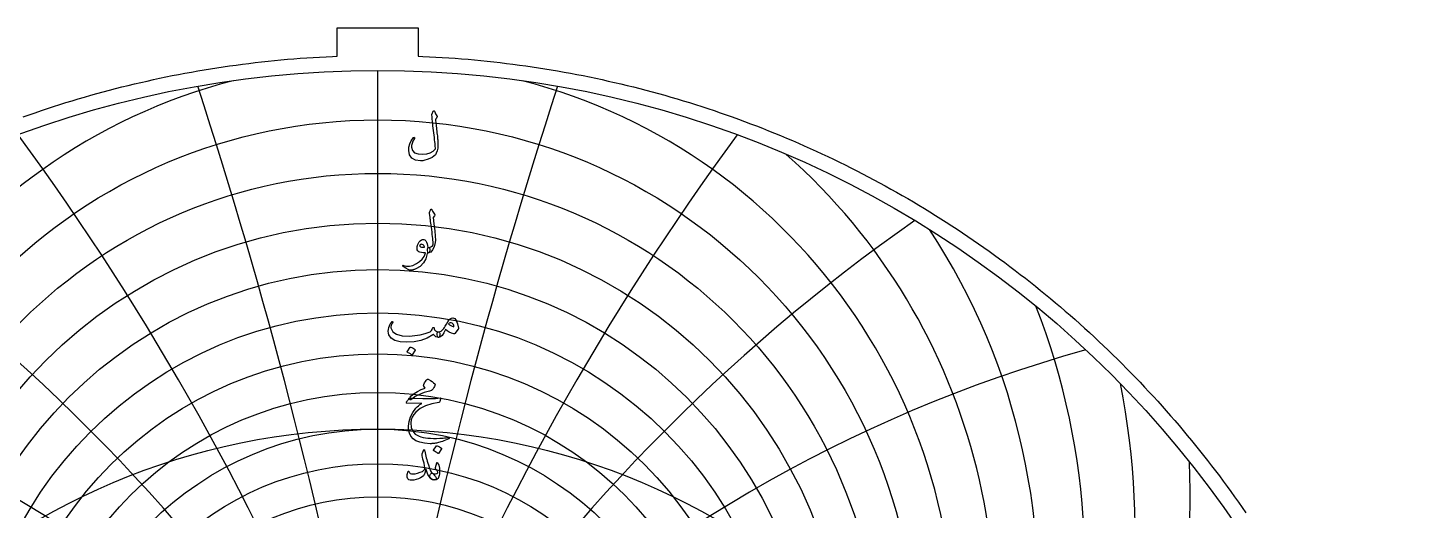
# Model space of a CAD drawing. Header units: millimetres. Extents: x -74 to 74, y -74 to 75.
# Drawn here: x -24.4 to 72.5, y 41.8 to 75.4 of the extents above; entities that cross this region are included whole.
import ezdxf

# ---------------------------------------------------------------- set-up
doc = ezdxf.new("R2010")
doc.units = ezdxf.units.MM
for name, color, linetype in [('CUT_OUTER', 1, 'Continuous'), ('ENGRAVE', 7, 'Continuous'), ('ENGRAVE_FINE', 8, 'Continuous'), ('TEXT', 5, 'Continuous')]:
    doc.layers.add(name, color=color, linetype=linetype)

msp = doc.modelspace()

# ---------------------------------------------------------------- linework, layer by layer
at = {"layer": 'CUT_OUTER'}
msp.add_lwpolyline([(-24.7639, 69.2106), (-24.3388, 69.3612), (-23.9127, 69.5092), (-23.4858, 69.6546), (-23.058, 69.7974), (-22.6293, 69.9376), (-22.1997, 70.0751), (-21.7693, 70.21), (-21.3381, 70.3423), (-20.9061, 70.4719), (-20.4733, 70.5988), (-20.0397, 70.7231), (-19.6054, 70.8448), (-19.1703, 70.9637), (-18.7345, 71.08), (-18.298, 71.1936), (-17.8609, 71.3046), (-17.423, 71.4128), (-16.9845, 71.5184), (-16.5454, 71.6213), (-16.1056, 71.7214), (-15.6652, 71.8189), (-15.2242, 71.9137), (-14.7827, 72.0057), (-14.3406, 72.0951), (-13.898, 72.1817), (-13.4548, 72.2656), (-13.0111, 72.3468), (-12.567, 72.4253), (-12.1224, 72.501), (-11.6773, 72.5741), (-11.2317, 72.6443), (-10.7858, 72.7119), (-10.3394, 72.7767), (-9.8927, 72.8388), (-9.4456, 72.8981), (-8.9981, 72.9547), (-8.5503, 73.0085), (-8.1022, 73.0596), (-7.6537, 73.108), (-7.205, 73.1535), (-6.756, 73.1964), (-6.3067, 73.2364), (-5.8573, 73.2738), (-5.4075, 73.3083), (-4.9576, 73.3401), (-4.5075, 73.3692), (-4.0573, 73.3954), (-3.6068, 73.419), (-3.1563, 73.4397), (-2.8175, 73.4532), (-2.8175, 75.4395), (2.8175, 75.4395), (2.8175, 73.4532), (3.1563, 73.4397), (3.6068, 73.419), (4.0573, 73.3954), (4.5075, 73.3692), (4.9576, 73.3401), (5.4075, 73.3083), (5.8573, 73.2738), (6.3067, 73.2364), (6.756, 73.1964), (7.205, 73.1535), (7.6537, 73.108), (8.1022, 73.0596), (8.5503, 73.0085), (8.9981, 72.9547), (9.4456, 72.8981), (9.8927, 72.8388), (10.3394, 72.7767), (10.7858, 72.7119), (11.2317, 72.6443), (11.6773, 72.5741), (12.1224, 72.501), (12.567, 72.4253), (13.0111, 72.3468), (13.4548, 72.2656), (13.898, 72.1817), (14.3406, 72.0951), (14.7827, 72.0057), (15.2242, 71.9137), (15.6652, 71.8189), (16.1056, 71.7214), (16.5454, 71.6213), (16.9845, 71.5184), (17.423, 71.4128), (17.8609, 71.3046), (18.298, 71.1936), (18.7345, 71.08), (19.1703, 70.9637), (19.6054, 70.8448), (20.0397, 70.7231), (20.4733, 70.5988), (20.9061, 70.4719), (21.3381, 70.3423), (21.7693, 70.21), (22.1997, 70.0751), (22.6293, 69.9376), (23.058, 69.7974), (23.4858, 69.6546), (23.9127, 69.5092), (24.3388, 69.3612), (24.7639, 69.2106), (25.1881, 69.0573), (25.6114, 68.9014), (26.0337, 68.743), (26.455, 68.582), (26.8753, 68.4184), (27.2946, 68.2522), (27.7129, 68.0834), (28.1301, 67.9121), (28.5463, 67.7382), (28.9614, 67.5618), (29.3754, 67.3828), (29.7883, 67.2013), (30.2001, 67.0172), (30.6107, 66.8307), (31.0202, 66.6416), (31.4285, 66.45), (31.8356, 66.2559), (32.2416, 66.0593), (32.6463, 65.8602), (33.0498, 65.6587), (33.4521, 65.4547), (33.853, 65.2482), (34.2528, 65.0392), (34.6512, 64.8278), (35.0483, 64.614), (35.4441, 64.3977), (35.8386, 64.179), (36.2317, 63.9579), (36.6235, 63.7344), (37.0138, 63.5085), (37.4028, 63.2802), (37.7904, 63.0495), (38.1766, 62.8164), (38.5613, 62.581), (38.9445, 62.3432), (39.3263, 62.1031), (39.7067, 61.8606), (40.0855, 61.6158), (40.4628, 61.3687), (40.8386, 61.1193), (41.2128, 60.8675), (41.5855, 60.6135), (41.9567, 60.3572), (42.3262, 60.0986), (42.6942, 59.8378), (43.0605, 59.5747), (43.4253, 59.3093), (43.7884, 59.0418), (44.1498, 58.772), (44.5096, 58.5), (44.8677, 58.2258), (45.2241, 57.9494), (45.5789, 57.6708), (45.9319, 57.39), (46.2831, 57.1071), (46.6327, 56.8221), (46.9804, 56.5349), (47.3264, 56.2455), (47.6707, 55.9541), (48.0131, 55.6605), (48.3537, 55.3649), (48.6925, 55.0671), (49.0295, 54.7673), (49.3646, 54.4655), (49.6979, 54.1615), (50.0293, 53.8556), (50.3588, 53.5476), (50.6864, 53.2376), (51.0121, 52.9256), (51.3359, 52.6116), (51.6577, 52.2956), (51.9777, 51.9777), (52.2956, 51.6577), (52.6116, 51.3359), (52.9256, 51.0121), (53.2376, 50.6864), (53.5476, 50.3588), (53.8556, 50.0293), (54.1615, 49.6979), (54.4655, 49.3646), (54.7673, 49.0295), (55.0671, 48.6925), (55.3649, 48.3537), (55.6605, 48.0131), (55.9541, 47.6707), (56.2455, 47.3264), (56.5349, 46.9804), (56.8221, 46.6327), (57.1071, 46.2831), (57.39, 45.9319), (57.6708, 45.5789), (57.9494, 45.2241), (58.2258, 44.8677), (58.5, 44.5096), (58.772, 44.1498), (59.0418, 43.7884), (59.3093, 43.4253), (59.5747, 43.0605), (59.8378, 42.6942), (60.0986, 42.3262), (60.3572, 41.9567), (60.6135, 41.5855)], dxfattribs=at)
at = {"layer": 'ENGRAVE'}
msp.add_lwpolyline([(0, -72.45), (0, 72.45)], dxfattribs=at)
for centre, radius in [((0, 0), 72.45), ((0, 30.1452), 35.1297), ((0, 25.6087), 24.3668), ((0, 0), 47.425)]:
    msp.add_circle(centre, radius, dxfattribs=at)
msp.add_arc((0, 37.9801), 49.3659, 158.578774, 21.421226, dxfattribs=at)
at = {"layer": 'ENGRAVE_FINE'}
for centre, radius in [((0, 31.3801), 37.6237), ((0, 29.0365), 32.7689), ((0, 28.0398), 30.5252), ((0, 27.1428), 28.3847), ((0, 26.3354), 26.3354), ((0, 24.9552), 22.4698), ((0, 24.3685), 20.6361), ((0, 23.8431), 18.8585)]:
    msp.add_circle(centre, radius, dxfattribs=at)
for centre, radius, start, end in [((0, 32.7584), 40.2697, 104.505507, 75.494493), ((-361.9221, -42.7017), 367.5054, 3.846969, 18.080135), ((-361.9221, -42.7017), 367.5054, 3.846969, 18.080135), ((361.9221, -42.7017), 367.5054, 161.919865, 176.153031), ((361.9221, -42.7017), 367.5054, 161.919865, 176.153031), ((-175.3348, -42.7017), 186.5874, 7.744385, 36.376389), ((-175.3348, -42.7017), 186.5874, 7.744385, 36.376389), ((175.3348, -42.7017), 186.5874, 143.623611, 172.255615), ((175.3348, -42.7017), 186.5874, 143.623611, 172.255615), ((0, 34.3004), 43.0901, 131.44749, 48.55251), ((0, 36.031), 46.1115, 146.69677, 33.30323), ((-110.5337, -42.7017), 127.6333, 11.745134, 55.103196), ((-110.5337, -42.7017), 127.6333, 11.745134, 55.103196), ((110.5337, -42.7017), 127.6333, 124.896804, 168.254866), ((110.5337, -42.7017), 127.6333, 124.896804, 168.254866), ((-76.0537, -42.7017), 99.2811, 15.907198, 74.457561), ((-76.0537, -42.7017), 99.2811, 15.907198, 74.457561), ((76.0537, -42.7017), 99.2811, 105.542439, 164.092802), ((76.0537, -42.7017), 99.2811, 105.542439, 164.092802), ((0, 40.1847), 52.8921, 168.649585, 11.350415), ((0, 42.6903), 56.7383, 177.547342, 2.452658)]:
    msp.add_arc(centre, radius, start, end, dxfattribs=at)
at = {"layer": 'TEXT'}
for points in [[(3.8798, 69.6139), (3.8873, 69.627), (3.8969, 69.6364), (3.9087, 69.642), (3.9226, 69.6439), (3.9365, 69.6414), (3.9483, 69.6342), (3.958, 69.6222), (3.9655, 69.6053), (4.0054, 69.507), (4.0479, 69.4221), (4.0932, 69.3506), (4.1411, 69.2925), (4.1553, 69.2716), (4.1594, 69.2475), (4.1532, 69.2202), (4.1369, 69.1897), (4.1264, 69.175), (4.1165, 69.1608), (4.1071, 69.1471), (4.0983, 69.134), (4.09, 69.1217), (4.0822, 69.1104), (4.075, 69.1002), (4.0683, 69.0911), (4.0571, 69.0745), (4.049, 69.0547), (4.0442, 69.0317), (4.0426, 69.0054), (4.0477, 68.9314), (4.0544, 68.8507), (4.0627, 68.7632), (4.0726, 68.6691), (4.0838, 68.5683), (4.0962, 68.4608), (4.1095, 68.3465), (4.124, 68.2256), (4.1402, 68.105), (4.1545, 67.9916), (4.167, 67.8854), (4.1776, 67.7865), (4.1865, 67.6945), (4.1942, 67.6092), (4.2005, 67.5306), (4.2054, 67.4587), (4.211, 67.2458), (4.1936, 67.0441), (4.1532, 66.8537), (4.0897, 66.6746), (4.0279, 66.5693), (3.9323, 66.4721), (3.8029, 66.383), (3.6398, 66.3018), (3.4631, 66.2346), (3.2971, 66.1872), (3.1417, 66.1596), (2.9971, 66.1518), (2.6351, 66.2017), (2.3759, 66.3382), (2.2195, 66.5616), (2.1659, 66.8717), (2.1846, 67.1028), (2.2452, 67.3291), (2.3475, 67.5505), (2.4915, 67.7672), (2.5025, 67.7798), (2.514, 67.7875), (2.5261, 67.7905), (2.5387, 67.7886), (2.5521, 67.7835), (2.5622, 67.7768), (2.5692, 67.7685), (2.5729, 67.7586), (2.5756, 67.7439), (2.5751, 67.7297), (2.5713, 67.716), (2.5644, 67.7029), (2.4661, 67.5114), (2.3983, 67.3483), (2.3611, 67.2136), (2.3544, 67.1073), (2.4259, 66.8784), (2.5804, 66.7185), (2.818, 66.6277), (3.1385, 66.606), (3.4275, 66.6374), (3.673, 66.7099), (3.8752, 66.8237), (4.034, 66.9788), (4.0307, 67.0536), (4.0249, 67.1411), (4.0168, 67.2411), (4.0062, 67.3537), (3.9929, 67.4792), (3.9767, 67.6177), (3.9576, 67.7694), (3.9355, 67.9343), (3.9146, 68.1043), (3.8948, 68.2717), (3.876, 68.4364), (3.8584, 68.5984), (3.842, 68.7577), (3.8273, 68.9144), (3.8142, 69.0684), (3.8027, 69.2197), (3.7855, 69.3654), (3.7863, 69.382), (3.7887, 69.3975), (3.7927, 69.412), (3.7984, 69.4253)], [(3.6206, 62.544), (3.6495, 62.6139), (3.672, 62.6694), (3.688, 62.7103), (3.6977, 62.7368), (3.7052, 62.7537), (3.7148, 62.7658), (3.7266, 62.773), (3.7405, 62.7754), (3.7563, 62.7727), (3.7694, 62.7647), (3.7799, 62.7513), (3.7877, 62.7326), (3.8233, 62.6407), (3.8659, 62.558), (3.9154, 62.4843), (3.9719, 62.4198), (3.9877, 62.3992), (3.9922, 62.3759), (3.9856, 62.3499), (3.9676, 62.3212), (3.8733, 62.1884), (3.8798, 62.129), (3.8862, 62.0706), (3.8926, 62.0133), (3.8991, 61.957), (3.9055, 61.9019), (3.9119, 61.8478), (3.9183, 61.7948), (3.9248, 61.7428), (3.9839, 61.2618), (4.0201, 60.8859), (4.0332, 60.6149), (4.0233, 60.4488), (3.9424, 60.1476), (3.8369, 59.925), (3.7068, 59.7812), (3.552, 59.7162), (3.5477, 59.7162), (3.5434, 59.7162), (3.5391, 59.7162), (3.5349, 59.7162), (3.5094, 59.7403), (3.4931, 59.7954), (3.4859, 59.8816), (3.4877, 59.9989), (3.4917, 60.0423), (3.5038, 60.0739), (3.5239, 60.0937), (3.552, 60.1018), (3.6607, 60.1235), (3.7512, 60.1628), (3.8235, 60.2199), (3.8776, 60.2946), (3.874, 60.3843), (3.8675, 60.4863), (3.858, 60.6007), (3.8455, 60.7273), (3.8304, 60.8658), (3.8128, 61.0155), (3.7929, 61.1764), (3.7705, 61.3486), (3.7499, 61.5179), (3.7309, 61.67), (3.7135, 61.8049), (3.6977, 61.9228), (3.684, 62.0234), (3.673, 62.107), (3.6647, 62.1734), (3.6591, 62.2227), (3.6163, 62.4669), (3.6149, 62.491), (3.6152, 62.5119), (3.6171, 62.5296), (3.6206, 62.544)], [(3.4663, 59.669), (3.3659, 59.3163), (3.1974, 59.021), (2.961, 58.7829), (2.6565, 58.6021), (2.6139, 58.5838), (2.5719, 58.5673), (2.5304, 58.5527), (2.4894, 58.54), (2.4492, 58.5294), (2.4101, 58.5213), (2.3721, 58.5155), (2.3351, 58.5122), (2.243, 58.5253), (2.1209, 58.5732), (1.9688, 58.656), (1.7867, 58.7735), (1.7672, 58.7904), (1.7556, 58.8067), (1.7522, 58.8225), (1.7567, 58.8378), (1.7669, 58.8496), (1.7803, 58.8549), (1.7969, 58.8539), (1.8167, 58.8464), (2.006, 58.785), (2.2184, 58.7853), (2.4538, 58.8472), (2.7122, 58.9706), (2.9232, 59.1139), (3.0978, 59.2823), (3.236, 59.4759), (3.3378, 59.6947), (3.337, 59.7025), (3.3346, 59.7087), (3.3305, 59.7132), (3.3249, 59.7162), (3.1774, 59.7247), (3.0518, 59.7419), (2.9481, 59.7676), (2.8664, 59.8018), (2.8033, 59.8549), (2.7636, 59.9282), (2.7475, 60.022), (2.755, 60.136), (2.7575, 60.1512), (2.7604, 60.1666), (2.7639, 60.1822), (2.7679, 60.1982), (2.7725, 60.2146), (2.7775, 60.2319), (2.7832, 60.25), (2.7893, 60.2689), (2.8397, 60.3913), (2.9007, 60.4927), (2.9725, 60.5734), (3.055, 60.6331), (3.1393, 60.6657), (3.2167, 60.6652), (3.2872, 60.6315), (3.3506, 60.5645), (3.4061, 60.4713), (3.4481, 60.3631), (3.4767, 60.24), (3.492, 60.1018), (3.5004, 60.1019), (3.5086, 60.1023), (3.5165, 60.103), (3.5241, 60.1039), (3.5318, 60.1049), (3.5397, 60.1055), (3.5478, 60.1059), (3.5563, 60.1061), (3.5852, 60.0999), (3.6077, 60.0814), (3.6238, 60.0506), (3.6334, 60.0075), (3.6374, 59.9601), (3.6366, 59.9122), (3.631, 59.8637), (3.6206, 59.8147), (3.6069, 59.7716), (3.5916, 59.7408), (3.5748, 59.7223), (3.5563, 59.7162), (3.4749, 59.7162), (3.4743, 59.7084), (3.4727, 59.6979), (3.4701, 59.6848), (3.4663, 59.669)], [(3.2606, 60.1489), (3.2157, 60.2274), (3.1664, 60.2828), (3.1128, 60.3152), (3.055, 60.3246), (3.0204, 60.3155), (2.9896, 60.301), (2.9626, 60.2812), (2.9393, 60.256), (2.9318, 60.2426), (2.9307, 60.2282), (2.9361, 60.2126), (2.9479, 60.196), (2.992, 60.1572), (3.056, 60.1307), (3.1399, 60.1165), (3.2435, 60.1146), (3.2542, 60.1168), (3.2606, 60.1232), (3.2628, 60.1339), (3.2606, 60.1489)], [(0.9769, 54.9103), (0.9922, 54.9269), (1.008, 54.9338), (1.0243, 54.9311), (1.0412, 54.9188), (1.054, 54.9028), (1.0583, 54.8846), (1.054, 54.8642), (1.0412, 54.8417), (0.9758, 54.7405), (0.9341, 54.6468), (0.9158, 54.5605), (0.9212, 54.4818), (1.0554, 54.2231), (1.3165, 54.0426), (1.7045, 53.9403), (2.2195, 53.9162), (2.6016, 53.9443), (2.9682, 54.003), (3.3193, 54.0922), (3.6548, 54.2119), (3.714, 54.2469), (3.763, 54.3008), (3.8018, 54.3733), (3.8305, 54.4647), (3.8401, 54.4906), (3.8562, 54.5086), (3.8787, 54.5185), (3.9076, 54.5204), (3.9282, 54.5115), (3.943, 54.4936), (3.9518, 54.4665), (3.9548, 54.4304), (3.9748, 54.3409), (4.0308, 54.274), (4.1227, 54.2295), (4.2504, 54.2076), (4.2965, 54.1974), (4.3275, 54.1712), (4.3436, 54.1288), (4.3447, 54.0705), (4.3291, 53.9617), (4.3082, 53.8841), (4.282, 53.8375), (4.2504, 53.822), (4.1564, 53.8343), (4.0672, 53.8712), (3.9829, 53.9328), (3.9033, 54.019), (3.8966, 54.0225), (3.8851, 54.0201), (3.8688, 54.0118), (3.8476, 53.9976), (3.4481, 53.7727), (3.0121, 53.612), (2.5397, 53.5156), (2.0309, 53.4835), (1.5607, 53.5156), (1.1954, 53.612), (0.9351, 53.7727), (0.7798, 53.9976), (0.7445, 54.1232), (0.7327, 54.2515), (0.7445, 54.3824), (0.7798, 54.5161), (0.8275, 54.6403), (0.8762, 54.7474), (0.926, 54.8374), (0.9769, 54.9103)], [(5.2444, 55.1845), (5.3786, 55.1368), (5.4897, 55.0024), (5.5778, 54.7812), (5.6429, 54.4732), (5.6453, 54.451), (5.644, 54.4314), (5.6389, 54.4146), (5.6301, 54.4004), (5.3944, 54.1047), (5.3781, 54.0868), (5.3591, 54.0758), (5.3374, 54.0718), (5.313, 54.0747), (5.1529, 54.1294), (5.0024, 54.199), (4.8615, 54.2836), (4.7303, 54.3832), (4.6245, 54.1377), (4.5086, 53.9623), (4.3824, 53.857), (4.2461, 53.822), (4.2309, 53.8276), (4.2151, 53.8444), (4.1987, 53.8726), (4.1818, 53.9119), (4.1559, 54.0094), (4.1465, 54.0876), (4.1537, 54.1465), (4.1776, 54.1861), (4.1915, 54.1955), (4.2076, 54.2022), (4.2258, 54.2062), (4.2461, 54.2076), (4.3436, 54.2242), (4.4389, 54.2697), (4.5321, 54.3441), (4.6232, 54.4475), (4.6631, 54.5075), (4.7228, 54.606), (4.8023, 54.7432), (4.9017, 54.9188), (4.9793, 55.0351), (5.0623, 55.1181), (5.1507, 55.1679), (5.2444, 55.1845)], [(4.9359, 54.7646), (5.0163, 54.6976), (5.1073, 54.6425), (5.2091, 54.5991), (5.3216, 54.5675), (5.3154, 54.6518), (5.2926, 54.7207), (5.2533, 54.774), (5.1973, 54.8117), (5.1328, 54.8313), (5.0677, 54.8299), (5.0021, 54.8077), (4.9359, 54.7646)], [(2.2752, 53.1321), (2.2805, 53.1375), (2.288, 53.1407), (2.2977, 53.1418), (2.3094, 53.1407), (2.3927, 53.1069), (2.4712, 53.0657), (2.5448, 53.017), (2.6137, 52.9607), (2.6203, 52.9522), (2.6233, 52.9436), (2.6225, 52.935), (2.6179, 52.9265), (2.4166, 52.6008), (2.4091, 52.5931), (2.3994, 52.5912), (2.3876, 52.5952), (2.3737, 52.6051), (2.3617, 52.6137), (2.3426, 52.6265), (2.3167, 52.6437), (2.2837, 52.6651), (2.2433, 52.6908), (2.1948, 52.7208), (2.1383, 52.7551), (2.0738, 52.7936), (2.0652, 52.8001), (2.0609, 52.8065), (2.0609, 52.8129), (2.0652, 52.8193)], [(3.6163, 50.0715), (3.2419, 49.9738), (2.9114, 49.8476), (2.6249, 49.6931), (2.3823, 49.5102), (2.3451, 49.4821), (2.3105, 49.4663), (2.2786, 49.4628), (2.2495, 49.4717), (2.2154, 49.5121), (2.2205, 49.5691), (2.2647, 49.6428), (2.348, 49.733), (2.5448, 49.8964), (2.7711, 50.0437), (3.0269, 50.1749), (3.3121, 50.29), (3.2306, 50.41), (3.2154, 50.44), (3.2082, 50.47), (3.209, 50.5), (3.2178, 50.53), (3.2754, 50.6443), (3.3281, 50.7388), (3.3761, 50.8136), (3.4192, 50.8685), (3.4468, 50.8944), (3.4738, 50.9081), (3.5003, 50.9094), (3.5263, 50.8984), (3.6771, 50.8133), (3.8037, 50.7335), (3.9063, 50.659), (3.9848, 50.59), (4, 50.5677), (4.0072, 50.5396), (4.0064, 50.5056), (3.9976, 50.4657), (3.97, 50.4033), (3.9258, 50.3275), (3.865, 50.2383), (3.7877, 50.1358), (3.7673, 50.1205), (3.732, 50.1047), (3.6816, 50.0884), (3.6163, 50.0715)], [(2.6051, 49.5745), (3.1549, 49.5552), (3.6302, 49.5531), (4.0311, 49.5681), (4.3575, 49.6002), (4.3676, 49.6014), (4.3763, 49.6007), (4.3836, 49.5982), (4.3897, 49.5938), (4.3941, 49.5877), (4.3966, 49.5804), (4.3973, 49.5717), (4.3961, 49.5616), (4.3876, 49.5225), (4.3795, 49.4866), (4.3716, 49.454), (4.3639, 49.4245), (4.3566, 49.3983), (4.3495, 49.3752), (4.3427, 49.3554), (4.3361, 49.3388), (4.3222, 49.3123), (4.3061, 49.2928), (4.2879, 49.2802), (4.2675, 49.2746), (3.7727, 49.1848), (3.342, 49.0443), (2.9757, 48.8528), (2.6736, 48.6104), (2.521, 48.4361), (2.4101, 48.2516), (2.341, 48.0569), (2.3137, 47.852), (2.34, 47.5304), (2.4444, 47.2683), (2.627, 47.0655), (2.8879, 46.9223), (3.0231, 46.8789), (3.1717, 46.843), (3.3337, 46.8146), (3.5092, 46.7937), (3.6977, 46.7801), (3.8991, 46.7734), (4.1133, 46.7736), (4.3404, 46.7809), (4.4211, 46.7854), (4.5005, 46.7905), (4.5786, 46.7961), (4.6553, 46.8023), (4.7301, 46.809), (4.8026, 46.8162), (4.8726, 46.824), (4.9402, 46.8323), (4.9609, 46.8334), (4.9756, 46.828), (4.9844, 46.8162), (4.9874, 46.798), (4.9858, 46.7769), (4.9809, 46.7605), (4.9729, 46.749), (4.9617, 46.7423), (4.8406, 46.6912), (4.726, 46.6448), (4.6178, 46.6033), (4.516, 46.5666), (4.421, 46.5345), (4.3329, 46.5067), (4.2517, 46.4831), (4.1776, 46.4638), (4.1078, 46.4496), (4.0399, 46.437), (3.9739, 46.426), (3.9098, 46.4167), (3.8472, 46.4094), (3.786, 46.4049), (3.7262, 46.403), (3.6677, 46.4038), (3.2681, 46.4349), (2.935, 46.5024), (2.6683, 46.6063), (2.468, 46.7466), (2.321, 46.922), (2.2184, 47.1269), (2.1603, 47.3612), (2.1466, 47.625), (2.1887, 47.9522), (2.2891, 48.2698), (2.4479, 48.5778), (2.6651, 48.8761), (2.75, 48.9663), (2.8461, 49.0528), (2.9535, 49.1356), (3.0721, 49.2146), (2.0352, 49.2231), (2.0103, 49.2339), (1.9999, 49.2531), (2.0039, 49.281), (2.0224, 49.3174), (2.0572, 49.3704), (2.0888, 49.4181), (2.1172, 49.4604), (2.1423, 49.4974), (2.1643, 49.5287), (2.183, 49.5541), (2.1986, 49.5737), (2.2109, 49.5873), (2.2387, 49.5897), (2.3137, 49.5884), (2.4358, 49.5833), (2.6051, 49.5745)], [(3.2842, 45.8838), (3.3088, 45.7714), (3.3356, 45.6572), (3.3645, 45.5411), (3.3956, 45.4231), (3.4288, 45.3028), (3.4642, 45.1795), (3.5017, 45.0532), (3.5413, 44.924), (3.6214, 44.6915), (3.6945, 44.5169), (3.7606, 44.4002), (3.8198, 44.3413), (3.8715, 44.3062), (3.9237, 44.2566), (3.9764, 44.1926), (4.0297, 44.1142), (4.0801, 44.017), (4.094, 43.9439), (4.0715, 43.8949), (4.0126, 43.87), (3.8222, 43.8892), (3.6538, 44.0156), (3.5073, 44.2491), (3.3828, 44.5898), (3.3801, 44.5954), (3.3763, 44.5994), (3.3715, 44.6018), (3.3656, 44.6026), (3.3613, 44.6018), (3.357, 44.5994), (3.3528, 44.5954), (3.3485, 44.5898), (3.3364, 44.5346), (3.3217, 44.4762), (3.3043, 44.4146), (3.2842, 44.3498), (3.2622, 44.2885), (3.2392, 44.2374), (3.2151, 44.1964), (3.1899, 44.1656), (3.0994, 44.0866), (2.9864, 44.0167), (2.8509, 43.9559), (2.6929, 43.9042), (2.5322, 43.8659), (2.393, 43.8496), (2.2752, 43.8552), (2.1788, 43.8828), (2.0963, 43.9519), (2.0588, 44.0735), (2.0663, 44.2475), (2.1188, 44.4741), (2.1239, 44.4816), (2.1306, 44.4869), (2.1389, 44.4902), (2.1488, 44.4912), (2.1605, 44.4899), (2.1702, 44.4859), (2.1777, 44.4792), (2.183, 44.4698), (2.2034, 44.4224), (2.2259, 44.383), (2.2505, 44.3517), (2.2773, 44.3284), (2.3609, 44.2973), (2.4744, 44.2899), (2.6179, 44.3059), (2.7915, 44.3456), (2.9765, 44.405), (3.1203, 44.472), (3.2229, 44.5464), (3.2842, 44.6283), (3.2944, 44.7114), (3.2778, 44.8533), (3.2344, 45.0541), (3.1642, 45.3139), (3.1305, 45.4507), (3.1107, 45.5613), (3.1048, 45.6457), (3.1128, 45.7038), (3.1942, 45.9352), (3.2031, 45.9595), (3.2124, 45.9769), (3.2223, 45.9874), (3.2328, 45.9909), (3.2456, 45.9842), (3.2585, 45.9641), (3.2714, 45.9306), (3.2842, 45.8838)], [(4.1111, 46.2522), (4.1165, 46.2576), (4.124, 46.2608), (4.1336, 46.2619), (4.1454, 46.2608), (4.2287, 46.2271), (4.3072, 46.1858), (4.3808, 46.1371), (4.4496, 46.0808), (4.4563, 46.0723), (4.4593, 46.0637), (4.4585, 46.0551), (4.4539, 46.0466), (4.2525, 45.7209), (4.245, 45.7132), (4.2354, 45.7113), (4.2236, 45.7153), (4.2097, 45.7252), (4.1976, 45.7338), (4.1786, 45.7466), (4.1527, 45.7638), (4.1197, 45.7852), (4.0793, 45.8109), (4.0308, 45.8409), (3.9743, 45.8752), (3.9098, 45.9137), (3.9012, 45.9202), (3.8969, 45.9266), (3.8969, 45.933), (3.9012, 45.9395)], [(4.1497, 44.4998), (4.1245, 44.5418), (4.1004, 44.578), (4.0774, 44.6083), (4.0554, 44.6326), (4.0396, 44.6535), (4.0308, 44.6776), (4.0289, 44.7049), (4.034, 44.7355), (4.124, 45.0611), (4.1366, 45.0895), (4.1529, 45.0975), (4.173, 45.0852), (4.1968, 45.0525), (4.2327, 44.9832), (4.2633, 44.8993), (4.2884, 44.8011), (4.3082, 44.6883), (4.3198, 44.5801), (4.3243, 44.4741), (4.3219, 44.3702), (4.3125, 44.2684), (4.2973, 44.1798), (4.2772, 44.1024), (4.2523, 44.0363), (4.2225, 43.9814), (4.1859, 43.9407), (4.1358, 43.9085), (4.0723, 43.8849), (3.9955, 43.87), (3.9167, 43.867), (3.8434, 43.8796), (3.7753, 43.9077), (3.7127, 43.9514), (3.6642, 44.0068), (3.6388, 44.0703), (3.6364, 44.1418), (3.657, 44.2213), (3.6899, 44.2864), (3.7287, 44.3273), (3.7735, 44.3442), (3.8241, 44.337), (3.9408, 44.3089), (4.0426, 44.3059), (4.1294, 44.3281), (4.2011, 44.3755), (4.2027, 44.3881), (4.1947, 44.413), (4.177, 44.4503), (4.1497, 44.4998)]]:
    msp.add_lwpolyline(points, close=True, dxfattribs=at)

doc.saveas('drawing.dxf')
